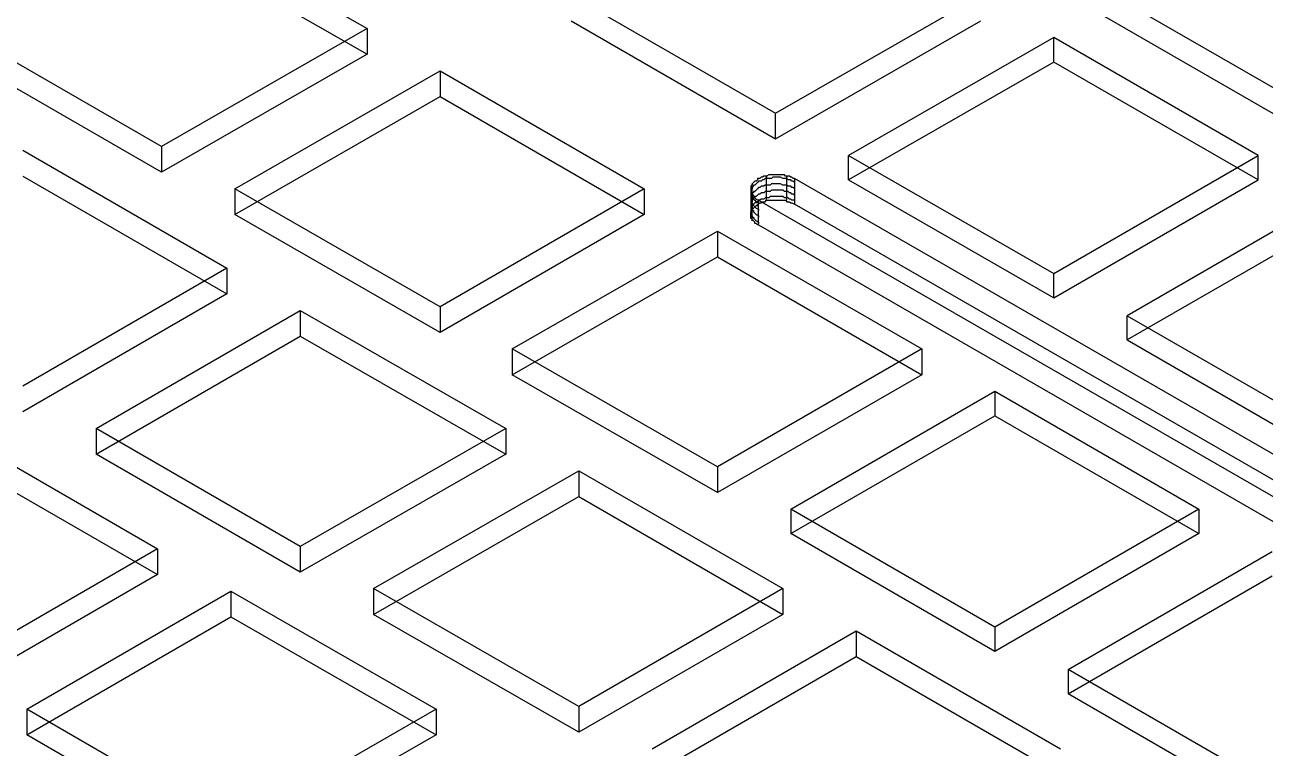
# Model space of a CAD drawing. Header units: millimetres. Extents: x 0 to 2112, y 8 to 1252.
# Drawn here: x 1376.5 to 1631.5, y 367.3 to 516 of the extents above; entities that cross this region are included whole.
import ezdxf

# ---------------------------------------------------------------- set-up
doc = ezdxf.new("R2010")
doc.units = ezdxf.units.MM
doc.layers.get('0').update_dxf_attribs({"linetype": 'CONTINUOUS'})

msp = doc.modelspace()

# ---------------------------------------------------------------- linework, layer by layer
at = {"color": 9}
for p, q in [((1557.76, 546.523), (1776.08, 420.582)), ((1557.76, 546.523), (1776.08, 420.582)), ((1557.76, 541.232), (1776.08, 415.322)), ((1557.76, 541.232), (1776.08, 415.322)), ((1404.66, 539.387), (1446.89, 515.168)), ((1404.66, 539.387), (1446.89, 515.168)), ((1404.66, 534.123), (1446.89, 509.905)), ((1404.66, 534.123), (1446.89, 509.905)), ((1488.85, 522.002), (1530.84, 497.784)), ((1488.85, 522.002), (1530.84, 497.784)), ((1530.84, 497.784), (1573.08, 522.002)), ((1530.84, 497.784), (1573.08, 522.002)), ((1404.66, 490.922), (1362.66, 515.168)), ((1404.66, 490.922), (1362.66, 515.168)), ((1446.89, 515.168), (1404.66, 490.922)), ((1446.89, 515.168), (1404.66, 490.922)), ((1446.89, 515.168), (1446.89, 509.905)), ((1446.89, 515.168), (1446.89, 509.905)), ((1488.85, 516.738), (1530.84, 492.52)), ((1488.85, 516.738), (1530.84, 492.52)), ((1530.84, 492.52), (1573.08, 516.738)), ((1530.84, 492.52), (1573.08, 516.738)), ((1588.12, 513.323), (1545.89, 489.077)), ((1588.12, 513.323), (1545.89, 489.077)), ((1630.08, 489.077), (1588.12, 513.323)), ((1588.12, 508.307), (1588.12, 513.323)), ((1630.08, 489.077), (1588.12, 513.323)), ((1588.12, 508.307), (1588.12, 513.323)), ((1404.66, 485.662), (1362.66, 509.905)), ((1404.66, 485.662), (1362.66, 509.905)), ((1446.89, 509.905), (1404.66, 485.662)), ((1446.89, 509.905), (1404.66, 485.662)), ((1588.12, 508.307), (1545.89, 484.089)), ((1588.12, 508.307), (1545.89, 484.089)), ((1630.08, 484.089), (1588.12, 508.307)), ((1630.08, 484.089), (1588.12, 508.307)), ((1419.7, 482.244), (1461.93, 506.462)), ((1419.7, 482.244), (1461.93, 506.462)), ((1461.93, 506.462), (1503.9, 482.244)), ((1461.93, 506.462), (1461.93, 501.198)), ((1461.93, 506.462), (1461.93, 501.198)), ((1461.93, 506.462), (1503.9, 482.244)), ((1419.7, 476.98), (1461.93, 501.198)), ((1419.7, 476.98), (1461.93, 501.198)), ((1461.93, 501.198), (1503.9, 476.98)), ((1461.93, 501.198), (1503.9, 476.98)), ((1530.84, 492.52), (1530.84, 497.784)), ((1530.84, 492.52), (1530.84, 497.784)), ((1376.14, 490.153), (1418.1, 465.907)), ((1376.14, 490.153), (1418.1, 465.907)), ((1404.66, 490.922), (1404.66, 485.662)), ((1404.66, 490.922), (1404.66, 485.662)), ((1545.89, 489.077), (1588.12, 464.859)), ((1545.89, 484.089), (1545.89, 489.077)), ((1545.89, 489.077), (1588.12, 464.859)), ((1545.89, 484.089), (1545.89, 489.077)), ((1588.12, 464.859), (1630.08, 489.077)), ((1588.12, 464.859), (1630.08, 489.077)), ((1630.08, 484.089), (1630.08, 489.077)), ((1630.08, 484.089), (1630.08, 489.077)), ((1376.14, 484.861), (1418.1, 460.643)), ((1376.14, 484.861), (1418.1, 460.643)), ((1527.92, 484.614), (1527.67, 484.339)), ((1527.92, 484.614), (1527.67, 484.339)), ((1528.19, 484.614), (1527.92, 484.614)), ((1528.19, 484.614), (1527.92, 484.614)), ((1528.45, 484.861), (1528.19, 484.614)), ((1528.45, 484.861), (1528.19, 484.614)), ((1528.72, 484.861), (1528.45, 484.861)), ((1528.72, 484.861), (1528.45, 484.861)), ((1529, 484.861), (1528.72, 484.861)), ((1529, 484.861), (1528.72, 484.861)), ((1529.52, 485.136), (1529, 484.861)), ((1529.52, 485.136), (1529, 484.861)), ((1529, 479.873), (1529, 484.861)), ((1529, 484.861), (1529, 484.614)), ((1529.77, 485.136), (1529.52, 485.136)), ((1529.77, 485.136), (1529.52, 485.136)), ((1530.04, 485.136), (1529.77, 485.136)), ((1530.04, 485.136), (1529.77, 485.136)), ((1530.32, 485.136), (1530.04, 485.136)), ((1530.32, 485.136), (1530.04, 485.136)), ((1530.32, 484.614), (1530.04, 484.339)), ((1530.57, 485.136), (1530.32, 485.136)), ((1530.57, 485.136), (1530.32, 485.136)), ((1530.57, 484.614), (1530.32, 484.614)), ((1531.09, 485.136), (1530.57, 485.136)), ((1531.09, 485.136), (1530.57, 485.136)), ((1531.09, 484.614), (1530.57, 484.614)), ((1531.37, 485.136), (1531.09, 485.136)), ((1531.37, 485.136), (1531.09, 485.136)), ((1531.37, 484.614), (1531.09, 484.614)), ((1531.61, 485.136), (1531.37, 485.136)), ((1531.61, 485.136), (1531.37, 485.136)), ((1531.61, 484.614), (1531.37, 484.614)), ((1531.89, 485.136), (1531.61, 485.136)), ((1531.89, 485.136), (1531.61, 485.136)), ((1531.89, 484.614), (1531.61, 484.614)), ((1532.41, 485.136), (1531.89, 485.136)), ((1532.41, 485.136), (1531.89, 485.136)), ((1532.41, 484.339), (1531.89, 484.614)), ((1532.69, 485.136), (1532.41, 485.136)), ((1532.69, 485.136), (1532.41, 485.136)), ((1532.94, 484.861), (1532.69, 485.136)), ((1532.94, 484.861), (1532.69, 485.136)), ((1533.21, 484.861), (1532.94, 484.861)), ((1533.21, 484.861), (1532.94, 484.861)), ((1533.46, 484.861), (1533.21, 484.861)), ((1533.21, 479.873), (1533.21, 484.861)), ((1533.21, 484.861), (1533.21, 484.614)), ((1533.46, 484.861), (1533.21, 484.861)), ((1533.73, 484.861), (1533.46, 484.861)), ((1533.73, 484.861), (1533.46, 484.861)), ((1534.01, 484.614), (1533.73, 484.861)), ((1534.01, 484.614), (1533.73, 484.861)), ((1534.26, 484.614), (1534.01, 484.614)), ((1534.26, 484.614), (1534.01, 484.614)), ((1534.53, 484.339), (1534.26, 484.614)), ((1534.53, 484.339), (1534.26, 484.614)), ((1461.93, 457.997), (1419.7, 482.244)), ((1419.7, 482.244), (1419.7, 476.98)), ((1461.93, 457.997), (1419.7, 482.244)), ((1419.7, 482.244), (1419.7, 476.98)), ((1503.9, 482.244), (1461.93, 457.997)), ((1503.9, 482.244), (1461.93, 457.997)), ((1503.9, 482.244), (1503.9, 476.98)), ((1503.9, 482.244), (1503.9, 476.98)), ((1526.07, 483.016), (1525.83, 482.766)), ((1526.07, 483.016), (1525.83, 482.766)), ((1525.83, 482.766), (1525.83, 482.491)), ((1525.83, 482.766), (1525.83, 482.491)), ((1525.83, 482.491), (1525.83, 482.244)), ((1525.83, 482.491), (1525.83, 482.244)), ((1525.83, 482.244), (1525.83, 482.244)), ((1525.83, 482.244), (1525.83, 481.969)), ((1526.07, 482.244), (1525.83, 481.969)), ((1525.83, 482.244), (1525.83, 482.244)), ((1525.83, 482.244), (1525.83, 481.969)), ((1525.83, 481.969), (1525.83, 481.722)), ((1525.83, 481.969), (1525.83, 481.969)), ((1525.83, 481.969), (1525.83, 481.722)), ((1525.83, 481.969), (1525.83, 481.722)), ((1526.35, 483.567), (1526.07, 483.291)), ((1526.35, 483.567), (1526.07, 483.291)), ((1526.07, 483.291), (1526.07, 483.016)), ((1526.07, 478.028), (1526.07, 483.291)), ((1526.07, 483.291), (1526.07, 483.016)), ((1526.07, 483.291), (1526.07, 483.016)), ((1526.07, 483.016), (1526.07, 483.016)), ((1526.07, 483.016), (1526.07, 483.016)), ((1526.35, 482.766), (1526.07, 482.491)), ((1526.07, 482.491), (1526.07, 482.491)), ((1526.07, 482.491), (1526.07, 482.244)), ((1526.6, 483.814), (1526.35, 483.567)), ((1526.6, 483.814), (1526.35, 483.567)), ((1526.35, 483.567), (1526.35, 483.567)), ((1526.35, 483.567), (1526.35, 483.567)), ((1526.6, 483.016), (1526.35, 483.016)), ((1526.35, 483.016), (1526.35, 482.766)), ((1526.87, 483.814), (1526.6, 483.814)), ((1526.87, 483.814), (1526.6, 483.814)), ((1526.87, 483.291), (1526.6, 483.016)), ((1526.87, 481.969), (1526.6, 481.722)), ((1527.15, 484.089), (1526.87, 483.814)), ((1527.15, 484.089), (1526.87, 483.814)), ((1527.15, 483.567), (1526.87, 483.291)), ((1527.15, 482.244), (1526.87, 481.969)), ((1527.4, 484.339), (1527.15, 484.339)), ((1527.15, 484.339), (1527.15, 484.089)), ((1527.4, 484.339), (1527.15, 484.339)), ((1527.15, 484.339), (1527.15, 484.089)), ((1527.4, 483.814), (1527.15, 483.567)), ((1527.15, 483.567), (1527.15, 483.567)), ((1527.4, 482.491), (1527.15, 482.244)), ((1527.15, 482.244), (1527.15, 482.244)), ((1527.67, 484.339), (1527.4, 484.339)), ((1527.67, 484.339), (1527.4, 484.339)), ((1527.67, 483.814), (1527.4, 483.814)), ((1527.67, 482.491), (1527.4, 482.491)), ((1527.92, 483.814), (1527.67, 483.814)), ((1527.92, 482.766), (1527.67, 482.491)), ((1528.19, 484.089), (1527.92, 483.814)), ((1528.19, 482.766), (1527.92, 482.766)), ((1528.45, 484.089), (1528.19, 484.089)), ((1528.45, 482.766), (1528.19, 482.766)), ((1528.72, 484.339), (1528.45, 484.089)), ((1528.72, 483.016), (1528.45, 482.766)), ((1529, 484.339), (1528.72, 484.339)), ((1529, 483.016), (1528.72, 483.016)), ((1529.52, 484.339), (1529, 484.339)), ((1529.52, 483.016), (1529, 483.016)), ((1529.77, 484.339), (1529.52, 484.339)), ((1529.77, 483.016), (1529.52, 483.016)), ((1530.04, 484.339), (1529.77, 484.339)), ((1530.04, 483.291), (1529.77, 483.016)), ((1530.04, 481.969), (1529.77, 481.722)), ((1530.32, 483.291), (1530.04, 483.291)), ((1530.32, 481.969), (1530.04, 481.969)), ((1530.57, 483.291), (1530.32, 483.291)), ((1530.57, 481.969), (1530.32, 481.969)), ((1531.09, 483.291), (1530.57, 483.291)), ((1531.09, 481.969), (1530.57, 481.969)), ((1531.37, 483.291), (1531.09, 483.291)), ((1531.37, 481.969), (1531.09, 481.969)), ((1531.61, 483.291), (1531.37, 483.291)), ((1531.61, 481.969), (1531.37, 481.969)), ((1531.89, 483.291), (1531.61, 483.291)), ((1531.89, 481.969), (1531.61, 481.969)), ((1532.41, 483.016), (1531.89, 483.291)), ((1532.41, 481.969), (1531.89, 481.969)), ((1532.69, 484.339), (1532.41, 484.339)), ((1532.69, 483.016), (1532.41, 483.016)), ((1532.69, 481.722), (1532.41, 481.969)), ((1532.94, 484.339), (1532.69, 484.339)), ((1532.94, 483.016), (1532.69, 483.016)), ((1533.21, 484.339), (1532.94, 484.339)), ((1533.21, 483.016), (1532.94, 483.016)), ((1533.46, 484.089), (1533.21, 484.339)), ((1533.46, 482.766), (1533.21, 483.016)), ((1533.73, 484.089), (1533.46, 484.089)), ((1533.73, 482.766), (1533.46, 482.766)), ((1534.01, 484.089), (1533.73, 484.089)), ((1534.01, 482.766), (1533.73, 482.766)), ((1534.26, 483.814), (1534.01, 484.089)), ((1534.26, 482.491), (1534.01, 482.766)), ((1534.53, 483.814), (1534.26, 483.814)), ((1534.53, 482.491), (1534.26, 482.491)), ((1534.78, 484.339), (1534.53, 484.339)), ((1534.78, 484.339), (1534.53, 484.339)), ((1534.78, 483.567), (1534.53, 483.814)), ((1534.78, 482.244), (1534.53, 482.491)), ((1737.78, 367.379), (1534.78, 484.339)), ((1534.78, 484.339), (1534.78, 479.076)), ((1737.78, 367.379), (1534.78, 484.339)), ((1534.78, 484.339), (1534.78, 479.076)), ((1545.89, 484.089), (1588.12, 459.846)), ((1545.89, 484.089), (1588.12, 459.846)), ((1588.12, 459.846), (1630.08, 484.089)), ((1588.12, 459.846), (1630.08, 484.089)), ((1525.83, 481.722), (1525.83, 481.722)), ((1525.83, 481.722), (1525.83, 481.446)), ((1525.83, 481.722), (1525.83, 481.446)), ((1525.83, 481.722), (1525.83, 481.722)), ((1525.83, 481.722), (1525.83, 481.446)), ((1525.83, 481.446), (1526.07, 481.171)), ((1525.83, 481.446), (1525.83, 481.446)), ((1525.83, 481.446), (1525.83, 481.171)), ((1525.83, 481.446), (1526.07, 481.171)), ((1525.83, 481.171), (1525.83, 480.921)), ((1526.07, 480.921), (1525.83, 480.646)), ((1525.83, 480.921), (1525.83, 480.646)), ((1525.83, 480.646), (1525.83, 480.646)), ((1525.83, 480.646), (1525.83, 480.399)), ((1525.83, 480.646), (1526.07, 480.646)), ((1525.83, 480.399), (1525.83, 480.123)), ((1525.83, 480.123), (1525.83, 480.123)), ((1525.83, 480.123), (1525.83, 479.873)), ((1525.83, 479.873), (1525.83, 479.598)), ((1526.07, 479.598), (1525.83, 479.598)), ((1525.83, 479.598), (1525.83, 479.351)), ((1525.83, 479.598), (1525.83, 479.598)), ((1525.83, 479.598), (1526.07, 479.351)), ((1526.35, 481.446), (1526.07, 481.446)), ((1526.07, 481.446), (1526.07, 481.171)), ((1526.07, 481.171), (1526.07, 481.171)), ((1526.07, 481.171), (1526.35, 480.921)), ((1526.07, 481.171), (1526.07, 480.921)), ((1526.07, 481.171), (1526.07, 481.171)), ((1526.07, 481.171), (1526.35, 480.921)), ((1526.07, 475.657), (1526.07, 480.921)), ((1526.07, 480.921), (1526.07, 480.646)), ((1526.07, 480.646), (1526.07, 480.399)), ((1526.07, 480.399), (1526.35, 480.123)), ((1526.35, 480.123), (1526.07, 480.123)), ((1526.07, 480.123), (1526.07, 479.873)), ((1526.07, 479.873), (1526.07, 479.598)), ((1526.6, 481.722), (1526.35, 481.722)), ((1526.35, 481.722), (1526.35, 481.446)), ((1526.35, 480.921), (1526.35, 480.646)), ((1526.35, 480.921), (1526.35, 480.646)), ((1526.35, 480.646), (1526.6, 480.646)), ((1526.6, 480.646), (1526.35, 480.399)), ((1526.35, 480.646), (1526.6, 480.646)), ((1526.35, 480.399), (1526.35, 480.123)), ((1526.35, 480.123), (1526.35, 480.123)), ((1526.35, 480.123), (1526.6, 479.873)), ((1526.6, 480.646), (1526.6, 480.399)), ((1526.87, 480.646), (1526.6, 480.646)), ((1526.6, 480.646), (1526.6, 480.399)), ((1526.6, 480.399), (1526.87, 480.123)), ((1526.6, 480.399), (1526.87, 480.123)), ((1526.6, 479.873), (1526.6, 479.873)), ((1526.6, 479.873), (1526.87, 479.598)), ((1527.15, 480.921), (1526.87, 480.646)), ((1526.87, 480.123), (1527.4, 479.873)), ((1526.87, 480.123), (1527.4, 479.873)), ((1527.15, 479.598), (1526.87, 479.351)), ((1526.87, 479.598), (1527.4, 479.351)), ((1527.4, 481.171), (1527.15, 480.921)), ((1527.15, 480.921), (1527.15, 480.921)), ((1527.4, 479.873), (1527.15, 479.598)), ((1527.15, 479.598), (1527.15, 479.598)), ((1527.67, 481.171), (1527.4, 481.171)), ((1527.4, 479.873), (1730.15, 363.164)), ((1527.67, 479.873), (1527.4, 479.873)), ((1527.4, 474.86), (1527.4, 479.873)), ((1527.4, 474.86), (1527.4, 479.873)), ((1527.4, 479.873), (1730.15, 363.164)), ((1527.92, 481.446), (1527.67, 481.171)), ((1527.92, 480.123), (1527.67, 479.873)), ((1528.19, 481.446), (1527.92, 481.446)), ((1528.19, 480.123), (1527.92, 480.123)), ((1527.92, 479.351), (1528.19, 479.598)), ((1527.92, 479.351), (1528.19, 479.598)), ((1528.45, 481.446), (1528.19, 481.446)), ((1528.45, 480.123), (1528.19, 480.123)), ((1528.19, 479.598), (1528.45, 479.598)), ((1528.19, 479.598), (1528.45, 479.598)), ((1528.72, 481.722), (1528.45, 481.446)), ((1528.72, 480.399), (1528.45, 480.123)), ((1528.45, 479.598), (1528.72, 479.598)), ((1528.45, 479.598), (1528.72, 479.598)), ((1529, 481.722), (1528.72, 481.722)), ((1529, 480.399), (1528.72, 480.399)), ((1528.72, 479.598), (1529, 479.873)), ((1528.72, 479.598), (1529, 479.873)), ((1529.52, 481.722), (1529, 481.722)), ((1529.52, 480.399), (1529, 480.399)), ((1529, 479.873), (1529.52, 479.873)), ((1529, 479.873), (1529.52, 479.873)), ((1529.77, 481.722), (1529.52, 481.722)), ((1529.77, 480.646), (1529.52, 480.399)), ((1529.52, 479.873), (1529.77, 479.873)), ((1529.52, 479.873), (1529.77, 479.873)), ((1530.04, 480.646), (1529.77, 480.646)), ((1529.77, 479.873), (1530.04, 479.873)), ((1529.77, 479.873), (1530.04, 479.873)), ((1530.32, 480.646), (1530.04, 480.646)), ((1530.04, 479.873), (1530.32, 479.873)), ((1530.04, 479.873), (1530.32, 479.873)), ((1530.57, 480.646), (1530.32, 480.646)), ((1530.32, 479.873), (1530.57, 479.873)), ((1530.32, 479.873), (1530.57, 479.873)), ((1531.09, 480.646), (1530.57, 480.646)), ((1530.57, 479.873), (1531.09, 479.873)), ((1530.57, 479.873), (1531.09, 479.873)), ((1531.37, 480.646), (1531.09, 480.646)), ((1531.09, 479.873), (1531.37, 479.873)), ((1531.09, 479.873), (1531.37, 479.873)), ((1531.61, 480.646), (1531.37, 480.646)), ((1531.37, 479.873), (1531.61, 479.873)), ((1531.37, 479.873), (1531.61, 479.873)), ((1531.89, 480.646), (1531.61, 480.646)), ((1531.61, 479.873), (1531.89, 479.873)), ((1531.61, 479.873), (1531.89, 479.873)), ((1532.41, 480.646), (1531.89, 480.646)), ((1531.89, 479.873), (1532.41, 479.873)), ((1531.89, 479.873), (1532.41, 479.873)), ((1532.69, 480.399), (1532.41, 480.646)), ((1532.41, 479.873), (1532.69, 479.873)), ((1532.41, 479.873), (1532.69, 479.873)), ((1532.94, 481.722), (1532.69, 481.722)), ((1532.94, 480.399), (1532.69, 480.399)), ((1532.69, 479.873), (1532.94, 479.873)), ((1532.69, 479.873), (1532.94, 479.873)), ((1533.21, 481.722), (1532.94, 481.722)), ((1533.21, 480.399), (1532.94, 480.399)), ((1532.94, 479.873), (1533.21, 479.598)), ((1532.94, 479.873), (1533.21, 479.598)), ((1533.46, 481.722), (1533.21, 481.722)), ((1533.46, 480.399), (1533.21, 480.399)), ((1533.21, 479.598), (1533.46, 479.598)), ((1533.21, 479.598), (1533.46, 479.598)), ((1533.73, 481.446), (1533.46, 481.722)), ((1533.73, 480.123), (1533.46, 480.399)), ((1533.46, 479.598), (1533.73, 479.598)), ((1533.46, 479.598), (1533.73, 479.598)), ((1534.01, 481.446), (1533.73, 481.446)), ((1534.01, 480.123), (1533.73, 480.123)), ((1533.73, 479.598), (1534.01, 479.351)), ((1533.73, 479.598), (1534.01, 479.351)), ((1534.26, 481.171), (1534.01, 481.446)), ((1534.26, 479.873), (1534.01, 480.123)), ((1534.53, 481.171), (1534.26, 481.171)), ((1534.53, 479.873), (1534.26, 479.873)), ((1534.78, 480.921), (1534.53, 481.171)), ((1534.78, 479.873), (1534.53, 479.873)), ((1645.13, 480.399), (1603.17, 456.152)), ((1645.13, 480.399), (1603.17, 456.152)), ((1461.93, 452.734), (1419.7, 476.98)), ((1461.93, 452.734), (1419.7, 476.98)), ((1503.9, 476.98), (1461.93, 452.734)), ((1503.9, 476.98), (1461.93, 452.734)), ((1525.83, 479.351), (1525.83, 479.076)), ((1525.83, 479.076), (1525.83, 478.801)), ((1525.83, 478.801), (1525.83, 478.801)), ((1525.83, 478.801), (1525.83, 478.55)), ((1525.83, 478.55), (1525.83, 478.275)), ((1526.07, 478.275), (1525.83, 478.275)), ((1525.83, 478.275), (1525.83, 478.028)), ((1525.83, 478.275), (1525.83, 478.275)), ((1525.83, 478.275), (1526.07, 478.028)), ((1525.83, 478.028), (1525.83, 477.753)), ((1525.83, 477.506), (1526.07, 477.753)), ((1525.83, 477.753), (1525.83, 477.506)), ((1525.83, 477.506), (1526.07, 477.753)), ((1525.83, 477.231), (1525.83, 477.506)), ((1525.83, 477.506), (1525.83, 477.506)), ((1525.83, 477.506), (1525.83, 477.231)), ((1525.83, 477.231), (1525.83, 477.506)), ((1525.83, 476.98), (1525.83, 477.231)), ((1525.83, 477.231), (1525.83, 477.231)), ((1525.83, 477.231), (1525.83, 476.98)), ((1525.83, 476.98), (1525.83, 477.231)), ((1525.83, 477.231), (1525.83, 477.231)), ((1525.83, 476.705), (1525.83, 476.98)), ((1525.83, 476.98), (1525.83, 476.98)), ((1525.83, 476.98), (1526.07, 476.705)), ((1525.83, 476.705), (1525.83, 476.98)), ((1526.07, 479.351), (1526.07, 479.076)), ((1526.07, 479.076), (1526.35, 478.801)), ((1526.35, 478.801), (1526.07, 478.801)), ((1526.07, 478.801), (1526.07, 478.55)), ((1526.07, 478.55), (1526.07, 478.275)), ((1526.07, 478.028), (1526.35, 478.275)), ((1526.07, 478.028), (1526.35, 478.275)), ((1526.07, 477.753), (1526.07, 478.028)), ((1526.07, 478.028), (1526.07, 478.028)), ((1526.07, 478.028), (1526.07, 477.753)), ((1526.07, 477.753), (1526.07, 478.028)), ((1526.07, 478.028), (1526.07, 478.028)), ((1526.07, 477.753), (1526.35, 477.753)), ((1526.6, 479.351), (1526.35, 479.076)), ((1526.35, 479.076), (1526.35, 478.801)), ((1526.35, 478.801), (1526.35, 478.801)), ((1526.35, 478.801), (1526.6, 478.55)), ((1526.35, 478.275), (1526.6, 478.55)), ((1526.35, 478.275), (1526.6, 478.55)), ((1526.35, 478.275), (1526.35, 478.275)), ((1526.35, 478.275), (1526.35, 478.275)), ((1526.35, 477.753), (1526.35, 477.506)), ((1526.35, 477.506), (1526.6, 477.231)), ((1526.87, 479.351), (1526.6, 479.351)), ((1526.6, 478.55), (1526.87, 478.801)), ((1526.6, 478.55), (1526.87, 478.801)), ((1526.6, 478.55), (1526.6, 478.55)), ((1526.6, 478.55), (1526.87, 478.275)), ((1526.6, 477.231), (1526.6, 477.231)), ((1526.6, 477.231), (1526.87, 476.98)), ((1526.87, 478.801), (1527.15, 478.801)), ((1526.87, 478.801), (1527.15, 478.801)), ((1526.87, 478.275), (1527.4, 478.028)), ((1526.87, 476.98), (1527.4, 476.705)), ((1527.15, 478.801), (1527.15, 479.076)), ((1527.15, 479.076), (1527.4, 479.076)), ((1527.15, 478.801), (1527.15, 479.076)), ((1527.15, 479.076), (1527.4, 479.076)), ((1527.4, 479.076), (1527.67, 479.351)), ((1527.4, 479.351), (1527.4, 479.076)), ((1527.4, 479.076), (1527.67, 479.351)), ((1527.4, 478.028), (1527.4, 477.753)), ((1527.67, 479.351), (1527.92, 479.351)), ((1527.67, 479.351), (1527.92, 479.351)), ((1534.01, 479.351), (1534.26, 479.351)), ((1534.01, 479.351), (1534.26, 479.351)), ((1534.26, 479.351), (1534.78, 479.076)), ((1534.26, 479.351), (1534.78, 479.076)), ((1737.78, 362.116), (1534.78, 479.076)), ((1737.78, 362.116), (1534.78, 479.076)), ((1525.83, 476.43), (1525.83, 476.705)), ((1525.83, 476.705), (1525.83, 476.705)), ((1525.83, 476.43), (1525.83, 476.705)), ((1525.83, 476.705), (1525.83, 476.705)), ((1525.83, 476.183), (1525.83, 476.43)), ((1525.83, 476.183), (1525.83, 476.43)), ((1526.07, 475.908), (1525.83, 476.183)), ((1526.07, 475.908), (1525.83, 476.183)), ((1526.07, 476.705), (1526.07, 476.43)), ((1526.07, 476.43), (1526.35, 476.43)), ((1526.35, 475.657), (1526.07, 475.908)), ((1526.07, 475.908), (1526.07, 475.908)), ((1526.35, 475.657), (1526.07, 475.908)), ((1526.07, 475.908), (1526.07, 475.908)), ((1526.35, 476.43), (1526.35, 476.183)), ((1526.35, 476.183), (1526.6, 475.908)), ((1526.6, 475.382), (1526.35, 475.657)), ((1526.35, 475.657), (1526.35, 475.657)), ((1526.6, 475.382), (1526.35, 475.657)), ((1526.35, 475.657), (1526.35, 475.657)), ((1526.6, 475.908), (1526.6, 475.908)), ((1526.6, 475.908), (1526.87, 475.657)), ((1526.6, 475.135), (1526.6, 475.382)), ((1526.6, 475.135), (1526.6, 475.382)), ((1526.87, 475.135), (1526.6, 475.135)), ((1526.87, 475.135), (1526.6, 475.135)), ((1526.87, 475.657), (1527.4, 475.382)), ((1527.15, 474.86), (1526.87, 475.135)), ((1527.15, 474.86), (1526.87, 475.135)), ((1527.4, 474.86), (1527.15, 474.86)), ((1527.4, 474.86), (1527.15, 474.86)), ((1527.4, 476.705), (1527.4, 476.43)), ((1527.4, 475.382), (1527.4, 475.135)), ((1527.4, 474.86), (1730.15, 357.9)), ((1527.4, 474.86), (1730.15, 357.9)), ((1645.13, 475.382), (1603.17, 451.164)), ((1645.13, 475.382), (1603.17, 451.164)), ((1476.73, 449.319), (1518.97, 473.537)), ((1476.73, 449.319), (1518.97, 473.537)), ((1518.97, 473.537), (1560.93, 449.319)), ((1518.97, 473.537), (1518.97, 468.274)), ((1518.97, 473.537), (1518.97, 468.274)), ((1518.97, 473.537), (1560.93, 449.319)), ((1476.73, 444.027), (1518.97, 468.274)), ((1476.73, 444.027), (1518.97, 468.274)), ((1518.97, 468.274), (1560.93, 444.027)), ((1518.97, 468.274), (1560.93, 444.027)), ((1418.1, 465.907), (1376.14, 441.66)), ((1418.1, 465.907), (1376.14, 441.66)), ((1418.1, 465.907), (1418.1, 460.643)), ((1418.1, 465.907), (1418.1, 460.643)), ((1588.12, 459.846), (1588.12, 464.859)), ((1588.12, 459.846), (1588.12, 464.859)), ((1418.1, 460.643), (1376.14, 436.397)), ((1418.1, 460.643), (1376.14, 436.397)), ((1391.18, 432.982), (1433.17, 457.2)), ((1391.18, 432.982), (1433.17, 457.2)), ((1433.17, 457.2), (1475.4, 432.982)), ((1433.17, 457.2), (1433.17, 451.937)), ((1433.17, 457.2), (1433.17, 451.937)), ((1433.17, 457.2), (1475.4, 432.982)), ((1461.93, 457.997), (1461.93, 452.734)), ((1461.93, 457.997), (1461.93, 452.734)), ((1603.17, 456.152), (1645.13, 431.934)), ((1603.17, 451.164), (1603.17, 456.152)), ((1603.17, 456.152), (1645.13, 431.934)), ((1603.17, 451.164), (1603.17, 456.152)), ((1391.18, 427.718), (1433.17, 451.937)), ((1391.18, 427.718), (1433.17, 451.937)), ((1433.17, 451.937), (1475.4, 427.718)), ((1433.17, 451.937), (1475.4, 427.718)), ((1518.97, 425.073), (1476.73, 449.319)), ((1476.73, 449.319), (1476.73, 444.027)), ((1518.97, 425.073), (1476.73, 449.319)), ((1476.73, 449.319), (1476.73, 444.027)), ((1560.93, 449.319), (1518.97, 425.073)), ((1560.93, 449.319), (1518.97, 425.073)), ((1560.93, 449.319), (1560.93, 444.027)), ((1560.93, 449.319), (1560.93, 444.027)), ((1603.17, 451.164), (1645.13, 426.918)), ((1603.17, 451.164), (1645.13, 426.918)), ((1518.97, 419.813), (1476.73, 444.027)), ((1518.97, 419.813), (1476.73, 444.027)), ((1560.93, 444.027), (1518.97, 419.813)), ((1560.93, 444.027), (1518.97, 419.813)), ((1534.01, 416.366), (1575.97, 440.612)), ((1534.01, 416.366), (1575.97, 440.612)), ((1575.97, 440.612), (1617.93, 416.366)), ((1575.97, 440.612), (1575.97, 435.599)), ((1575.97, 440.612), (1575.97, 435.599)), ((1575.97, 440.612), (1617.93, 416.366)), ((1534.01, 411.381), (1575.97, 435.599)), ((1534.01, 411.381), (1575.97, 435.599)), ((1575.97, 435.599), (1617.93, 411.381)), ((1575.97, 435.599), (1617.93, 411.381)), ((1361.89, 432.456), (1403.85, 408.213)), ((1361.89, 432.456), (1403.85, 408.213)), ((1433.17, 408.735), (1391.18, 432.982)), ((1391.18, 432.982), (1391.18, 427.718)), ((1433.17, 408.735), (1391.18, 432.982)), ((1391.18, 432.982), (1391.18, 427.718)), ((1475.4, 432.982), (1433.17, 408.735)), ((1475.4, 432.982), (1433.17, 408.735)), ((1475.4, 432.982), (1475.4, 427.718)), ((1475.4, 432.982), (1475.4, 427.718)), ((1361.89, 427.168), (1403.85, 402.95)), ((1361.89, 427.168), (1403.85, 402.95)), ((1433.17, 403.472), (1391.18, 427.718)), ((1433.17, 403.472), (1391.18, 427.718)), ((1475.4, 427.718), (1433.17, 403.472)), ((1475.4, 427.718), (1433.17, 403.472)), ((1448.21, 400.057), (1490.45, 424.275)), ((1448.21, 400.057), (1490.45, 424.275)), ((1490.45, 424.275), (1532.41, 400.057)), ((1490.45, 424.275), (1490.45, 419.012)), ((1490.45, 424.275), (1490.45, 419.012)), ((1490.45, 424.275), (1532.41, 400.057)), ((1518.97, 425.073), (1518.97, 419.813)), ((1518.97, 425.073), (1518.97, 419.813)), ((1448.21, 394.765), (1490.45, 419.012)), ((1448.21, 394.765), (1490.45, 419.012)), ((1490.45, 419.012), (1532.41, 394.765)), ((1490.45, 419.012), (1532.41, 394.765)), ((1575.97, 392.148), (1534.01, 416.366)), ((1534.01, 416.366), (1534.01, 411.381)), ((1575.97, 392.148), (1534.01, 416.366)), ((1534.01, 416.366), (1534.01, 411.381)), ((1617.93, 416.366), (1575.97, 392.148)), ((1617.93, 416.366), (1575.97, 392.148)), ((1617.93, 416.366), (1617.93, 411.381)), ((1617.93, 416.366), (1617.93, 411.381)), ((1575.97, 387.135), (1534.01, 411.381)), ((1575.97, 387.135), (1534.01, 411.381)), ((1617.93, 411.381), (1575.97, 387.135)), ((1617.93, 411.381), (1575.97, 387.135)), ((1403.85, 408.213), (1361.89, 383.967)), ((1403.85, 408.213), (1361.89, 383.967)), ((1403.85, 408.213), (1403.85, 402.95)), ((1403.85, 408.213), (1403.85, 402.95)), ((1433.17, 408.735), (1433.17, 403.472)), ((1433.17, 408.735), (1433.17, 403.472)), ((1591.01, 383.441), (1633, 407.688)), ((1591.01, 383.441), (1633, 407.688)), ((1403.85, 402.95), (1361.89, 378.703)), ((1403.85, 402.95), (1361.89, 378.703)), ((1591.01, 378.456), (1633, 402.675)), ((1591.01, 378.456), (1633, 402.675)), ((1376.94, 375.285), (1418.9, 399.535)), ((1376.94, 375.285), (1418.9, 399.535)), ((1418.9, 399.535), (1461.13, 375.285)), ((1418.9, 399.535), (1418.9, 394.243)), ((1418.9, 399.535), (1418.9, 394.243)), ((1418.9, 399.535), (1461.13, 375.285)), ((1490.45, 375.811), (1448.21, 400.057)), ((1448.21, 400.057), (1448.21, 394.765)), ((1490.45, 375.811), (1448.21, 400.057)), ((1448.21, 400.057), (1448.21, 394.765)), ((1532.41, 400.057), (1490.45, 375.811)), ((1532.41, 400.057), (1490.45, 375.811)), ((1532.41, 400.057), (1532.41, 394.765)), ((1532.41, 400.057), (1532.41, 394.765)), ((1376.94, 370.025), (1418.9, 394.243)), ((1376.94, 370.025), (1418.9, 394.243)), ((1418.9, 394.243), (1461.13, 370.025)), ((1418.9, 394.243), (1461.13, 370.025)), ((1490.45, 370.547), (1448.21, 394.765)), ((1490.45, 370.547), (1448.21, 394.765)), ((1532.41, 394.765), (1490.45, 370.547)), ((1532.41, 394.765), (1490.45, 370.547)), ((1505.49, 367.132), (1547.46, 391.35)), ((1505.49, 367.132), (1547.46, 391.35)), ((1547.46, 391.35), (1589.44, 367.132)), ((1547.46, 391.35), (1547.46, 386.087)), ((1547.46, 391.35), (1547.46, 386.087)), ((1547.46, 391.35), (1589.44, 367.132)), ((1575.97, 392.148), (1575.97, 387.135)), ((1575.97, 392.148), (1575.97, 387.135)), ((1505.49, 361.841), (1547.46, 386.087)), ((1505.49, 361.841), (1547.46, 386.087)), ((1547.46, 386.087), (1589.44, 361.841)), ((1547.46, 386.087), (1589.44, 361.841)), ((1633, 359.223), (1591.01, 383.441)), ((1591.01, 383.441), (1591.01, 378.456)), ((1633, 359.223), (1591.01, 383.441)), ((1591.01, 383.441), (1591.01, 378.456)), ((1633, 354.21), (1591.01, 378.456)), ((1633, 354.21), (1591.01, 378.456)), ((1418.9, 351.041), (1376.94, 375.285)), ((1376.94, 375.285), (1376.94, 370.025)), ((1418.9, 351.041), (1376.94, 375.285)), ((1376.94, 375.285), (1376.94, 370.025)), ((1461.13, 375.285), (1418.9, 351.041)), ((1461.13, 375.285), (1418.9, 351.041)), ((1461.13, 375.285), (1461.13, 370.025)), ((1461.13, 375.285), (1461.13, 370.025)), ((1490.45, 375.811), (1490.45, 370.547)), ((1490.45, 375.811), (1490.45, 370.547)), ((1418.9, 345.779), (1376.94, 370.025)), ((1418.9, 345.779), (1376.94, 370.025)), ((1461.13, 370.025), (1418.9, 345.779)), ((1461.13, 370.025), (1418.9, 345.779))]:
    msp.add_line(p, q, dxfattribs=at)

doc.saveas('drawing.dxf')
